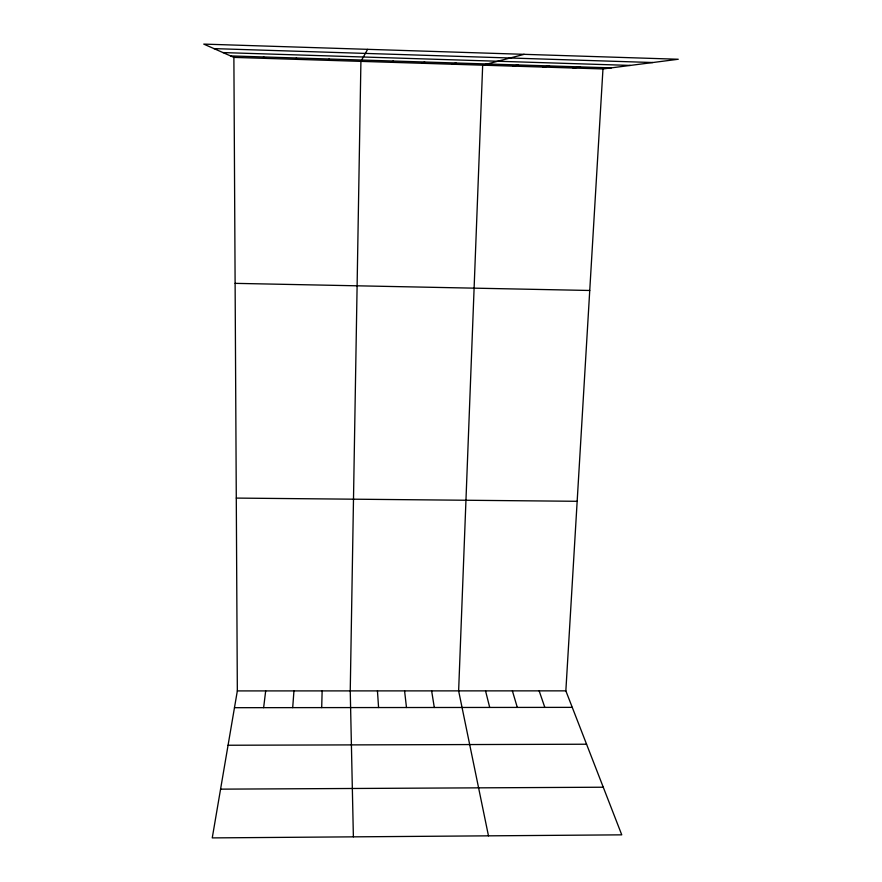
<?xml version="1.0" encoding="UTF-8"?>
<svg xmlns="http://www.w3.org/2000/svg" width="882" height="882" viewBox="0 0 882 882"><rect width="100%" height="100%" fill="white"/><g stroke="black" fill="none" stroke-linecap="round" stroke-linejoin="round"><path stroke-width="1.32" d="M321.698 707.607L322.139 690.904M233.884 57.396L237.335 690.915L212.253 837.9L621.755 834.846L565.847 690.86L602.968 68.95L678.258 59.248L203.742 44.1L233.884 57.396L602.968 68.95M292.703 707.64L293.949 690.915M263.63 707.673L265.68 690.915M367.629 49.337L360.914 61.376L350.242 690.904L353.384 836.842M391.487 62.335L393.218 61.023M421.982 63.284L424.672 62.016M452.367 64.243L456.027 62.997M524.162 54.331L482.675 65.191L458.629 690.882L488.474 835.838M512.883 66.128L518.451 64.959M543.003 67.076L549.519 65.93M573.024 68.013L580.488 66.9M220.577 789.147L603.266 787.218M228.063 745.246L586.563 744.221M237.335 690.915L565.847 690.86M234.469 707.695L572.253 707.364M236.288 498.087L577.159 501.296M235.119 283.354L589.738 290.476M213.951 48.609L652.834 62.523M222.97 52.578L630.332 65.422M230.544 55.919L611.358 67.87M263.475 56.955L265.791 58.399M296.308 57.98L297.598 59.392M539.156 690.871L544.811 707.386M512.387 690.871L517.304 707.419M485.541 690.882L489.708 707.441M329.041 59.017L329.306 60.384M431.64 690.882L434.297 707.496M404.584 690.893L406.481 707.529M377.452 690.893L378.576 707.551"/></g></svg>
